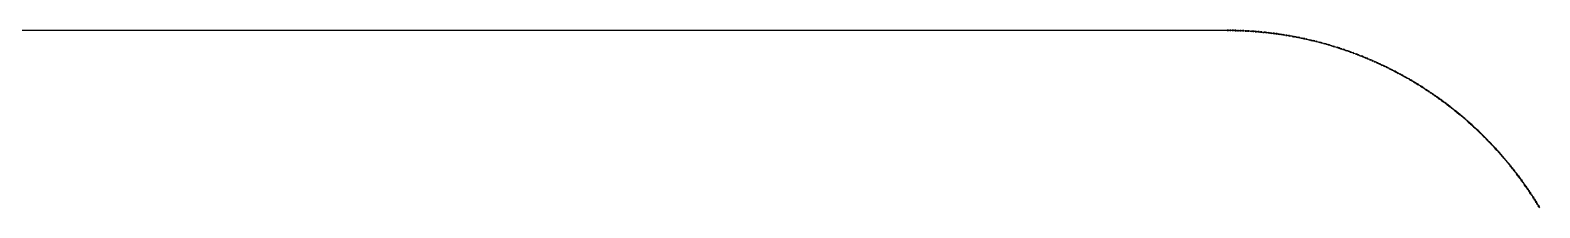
# Model space of a CAD drawing. Header units: metres. Extents: x 2 to 41.4, y 0.9 to 39.
# Drawn here: x 36.401 to 39.719, y 22.04 to 22.43 of the extents above; entities that cross this region are included whole.
import ezdxf

# ---------------------------------------------------------------- set-up
doc = ezdxf.new("R2010")
doc.units = ezdxf.units.M
doc.layers.add('BSA_MATERIAL_SECTION', color=7, linetype='Continuous')

msp = doc.modelspace()

# ---------------------------------------------------------------- linework, layer by layer
at = {"layer": 'BSA_MATERIAL_SECTION'}
for p, q in [((36.2699, 22.4297), (39.0316, 22.4297)), ((39.0316, 22.4289), (36.2699, 22.4289)), ((39.0345, 22.4297), (39.0316, 22.4297)), ((39.0316, 22.4293), (39.0316, 22.4297)), ((39.0316, 22.4293), (39.0316, 22.4297)), ((39.0316, 22.4293), (39.0316, 22.4289)), ((39.0316, 22.4293), (39.0316, 22.4289)), ((39.0316, 22.4289), (39.0345, 22.4289)), ((39.0345, 22.4297), (39.0373, 22.4297)), ((39.0373, 22.4289), (39.0345, 22.4289)), ((39.0401, 22.4297), (39.0373, 22.4297)), ((39.0373, 22.4289), (39.0401, 22.4289)), ((39.0401, 22.4297), (39.0429, 22.4296)), ((39.0429, 22.4288), (39.0401, 22.4289)), ((39.0457, 22.4296), (39.0429, 22.4296)), ((39.0429, 22.4288), (39.0457, 22.4288)), ((39.0457, 22.4296), (39.0486, 22.4295)), ((39.0485, 22.4287), (39.0457, 22.4288)), ((39.0485, 22.4287), (39.0514, 22.4287)), ((39.0514, 22.4295), (39.0486, 22.4295)), ((39.0514, 22.4295), (39.0542, 22.4294)), ((39.0542, 22.4286), (39.0514, 22.4287)), ((39.057, 22.4293), (39.0542, 22.4294)), ((39.0542, 22.4286), (39.057, 22.4285)), ((39.057, 22.4293), (39.0598, 22.4292)), ((39.0598, 22.4284), (39.057, 22.4285)), ((39.0626, 22.4291), (39.0598, 22.4292)), ((39.0598, 22.4284), (39.0626, 22.4283)), ((39.0626, 22.4291), (39.0655, 22.429)), ((39.0654, 22.4282), (39.0626, 22.4283)), ((39.0654, 22.4282), (39.0682, 22.4281)), ((39.0683, 22.4289), (39.0655, 22.429)), ((39.0711, 22.4279), (39.0682, 22.4281)), ((39.0683, 22.4289), (39.0711, 22.4287)), ((39.0739, 22.4286), (39.0711, 22.4287)), ((39.0711, 22.4279), (39.0739, 22.4278)), ((39.0739, 22.4286), (39.0767, 22.4284)), ((39.0767, 22.4276), (39.0739, 22.4278)), ((39.0796, 22.4283), (39.0767, 22.4284)), ((39.0767, 22.4276), (39.0795, 22.4275)), ((39.0823, 22.4273), (39.0795, 22.4275)), ((39.0796, 22.4283), (39.0824, 22.4281)), ((39.0823, 22.4273), (39.0851, 22.4271)), ((39.0824, 22.4281), (39.0852, 22.4279)), ((39.0879, 22.4269), (39.0851, 22.4271)), ((39.088, 22.4277), (39.0852, 22.4279)), ((39.0879, 22.4269), (39.0907, 22.4267)), ((39.0908, 22.4275), (39.088, 22.4277)), ((39.0936, 22.4265), (39.0907, 22.4267)), ((39.0908, 22.4275), (39.0936, 22.4273)), ((39.0964, 22.4271), (39.0936, 22.4273)), ((39.0936, 22.4265), (39.0964, 22.4263)), ((39.0964, 22.4271), (39.0992, 22.4268)), ((39.0992, 22.4261), (39.0964, 22.4263)), ((39.1021, 22.4266), (39.0992, 22.4268)), ((39.0992, 22.4261), (39.102, 22.4258)), ((39.1048, 22.4256), (39.102, 22.4258)), ((39.1021, 22.4266), (39.1049, 22.4264)), ((39.1048, 22.4256), (39.1076, 22.4253)), ((39.1077, 22.4261), (39.1049, 22.4264)), ((39.1104, 22.425), (39.1076, 22.4253)), ((39.1077, 22.4261), (39.1105, 22.4258)), ((39.1104, 22.425), (39.1132, 22.4247)), ((39.1105, 22.4258), (39.1133, 22.4255)), ((39.116, 22.4244), (39.1132, 22.4247)), ((39.1161, 22.4252), (39.1133, 22.4255)), ((39.116, 22.4244), (39.1188, 22.4241)), ((39.1189, 22.4249), (39.1161, 22.4252)), ((39.1216, 22.4238), (39.1188, 22.4241)), ((39.1189, 22.4249), (39.1217, 22.4246)), ((39.1216, 22.4238), (39.1244, 22.4235)), ((39.1245, 22.4243), (39.1217, 22.4246)), ((39.1272, 22.4232), (39.1244, 22.4235)), ((39.1245, 22.4243), (39.1273, 22.424)), ((39.1272, 22.4232), (39.13, 22.4228)), ((39.1301, 22.4236), (39.1273, 22.424)), ((39.1328, 22.4225), (39.13, 22.4228)), ((39.1301, 22.4236), (39.1329, 22.4233)), ((39.1328, 22.4225), (39.1356, 22.4221)), ((39.1357, 22.4229), (39.1329, 22.4233)), ((39.1384, 22.4218), (39.1356, 22.4221)), ((39.1357, 22.4229), (39.1385, 22.4225)), ((39.1384, 22.4218), (39.1412, 22.4214)), ((39.1413, 22.4222), (39.1385, 22.4225)), ((39.144, 22.421), (39.1412, 22.4214)), ((39.1413, 22.4222), (39.1441, 22.4218)), ((39.144, 22.421), (39.1468, 22.4206)), ((39.1469, 22.4214), (39.1441, 22.4218)), ((39.1495, 22.4202), (39.1468, 22.4206)), ((39.1469, 22.4214), (39.1497, 22.421)), ((39.1495, 22.4202), (39.1523, 22.4197)), ((39.1524, 22.4205), (39.1497, 22.421)), ((39.1551, 22.4193), (39.1523, 22.4197)), ((39.1524, 22.4205), (39.1552, 22.4201)), ((39.1551, 22.4193), (39.1579, 22.4189)), ((39.158, 22.4197), (39.1552, 22.4201)), ((39.1607, 22.4184), (39.1579, 22.4189)), ((39.158, 22.4197), (39.1608, 22.4192)), ((39.1607, 22.4184), (39.1635, 22.418)), ((39.1636, 22.4188), (39.1608, 22.4192)), ((39.1662, 22.4175), (39.1635, 22.418)), ((39.1636, 22.4188), (39.1664, 22.4183)), ((39.1662, 22.4175), (39.169, 22.417)), ((39.1691, 22.4178), (39.1664, 22.4183)), ((39.1718, 22.4165), (39.169, 22.417)), ((39.1691, 22.4178), (39.1719, 22.4173)), ((39.1746, 22.416), (39.1718, 22.4165)), ((39.1747, 22.4168), (39.1719, 22.4173)), ((39.1746, 22.416), (39.1773, 22.4155)), ((39.1747, 22.4168), (39.1775, 22.4163)), ((39.1773, 22.4155), (39.1801, 22.415)), ((39.1775, 22.4163), (39.1802, 22.4158)), ((39.1829, 22.4145), (39.1801, 22.415)), ((39.183, 22.4153), (39.1802, 22.4158)), ((39.1829, 22.4145), (39.1856, 22.4139)), ((39.1858, 22.4147), (39.183, 22.4153)), ((39.1884, 22.4134), (39.1856, 22.4139)), ((39.1858, 22.4147), (39.1886, 22.4142)), ((39.1884, 22.4134), (39.1912, 22.4128)), ((39.1913, 22.4136), (39.1886, 22.4142)), ((39.1939, 22.4123), (39.1912, 22.4128)), ((39.1913, 22.4136), (39.1941, 22.4131)), ((39.1939, 22.4123), (39.1967, 22.4117)), ((39.1941, 22.4131), (39.1968, 22.4125)), ((39.1994, 22.4111), (39.1967, 22.4117)), ((39.1996, 22.4119), (39.1968, 22.4125)), ((39.1994, 22.4111), (39.2022, 22.4105)), ((39.2024, 22.4113), (39.1996, 22.4119)), ((39.2049, 22.4099), (39.2022, 22.4105)), ((39.2024, 22.4113), (39.2051, 22.4107)), ((39.2049, 22.4099), (39.2077, 22.4093)), ((39.2079, 22.4101), (39.2051, 22.4107)), ((39.2104, 22.4087), (39.2077, 22.4093)), ((39.2079, 22.4101), (39.2106, 22.4094)), ((39.2104, 22.4087), (39.2132, 22.408)), ((39.2106, 22.4094), (39.2134, 22.4088)), ((39.2159, 22.4074), (39.2132, 22.408)), ((39.2161, 22.4082), (39.2134, 22.4088)), ((39.2159, 22.4074), (39.2187, 22.4067)), ((39.2188, 22.4075), (39.2161, 22.4082)), ((39.2214, 22.4061), (39.2187, 22.4067)), ((39.2188, 22.4075), (39.2216, 22.4069)), ((39.2214, 22.4061), (39.2241, 22.4054)), ((39.2243, 22.4062), (39.2216, 22.4069)), ((39.2269, 22.4047), (39.2241, 22.4054)), ((39.2243, 22.4062), (39.2271, 22.4055)), ((39.2269, 22.4047), (39.2296, 22.404)), ((39.2298, 22.4048), (39.2271, 22.4055)), ((39.2323, 22.4033), (39.2296, 22.404)), ((39.2298, 22.4048), (39.2325, 22.4041)), ((39.2323, 22.4033), (39.2351, 22.4026)), ((39.2325, 22.4041), (39.2353, 22.4034)), ((39.2378, 22.4019), (39.2351, 22.4026)), ((39.238, 22.4027), (39.2353, 22.4034)), ((39.2378, 22.4019), (39.2405, 22.4012)), ((39.2407, 22.4019), (39.238, 22.4027)), ((39.2432, 22.4004), (39.2405, 22.4012)), ((39.2407, 22.4019), (39.2434, 22.4012)), ((39.2432, 22.4004), (39.2459, 22.3997)), ((39.2434, 22.4012), (39.2461, 22.4004)), ((39.2487, 22.3989), (39.2459, 22.3997)), ((39.2489, 22.3997), (39.2461, 22.4004)), ((39.2487, 22.3989), (39.2514, 22.3981)), ((39.2516, 22.3989), (39.2489, 22.3997)), ((39.2516, 22.3989), (39.2543, 22.3981)), ((39.2541, 22.3974), (39.2514, 22.3981)), ((39.2541, 22.3974), (39.2568, 22.3966)), ((39.257, 22.3973), (39.2543, 22.3981)), ((39.2595, 22.3958), (39.2568, 22.3966)), ((39.257, 22.3973), (39.2597, 22.3965)), ((39.2595, 22.3958), (39.2622, 22.395)), ((39.2624, 22.3957), (39.2597, 22.3965)), ((39.2649, 22.3942), (39.2622, 22.395)), ((39.2624, 22.3957), (39.2651, 22.3949)), ((39.2649, 22.3942), (39.2676, 22.3933)), ((39.2678, 22.3941), (39.2651, 22.3949)), ((39.2703, 22.3925), (39.2676, 22.3933)), ((39.2678, 22.3941), (39.2705, 22.3933)), ((39.2729, 22.3916), (39.2703, 22.3925)), ((39.2705, 22.3933), (39.2732, 22.3924)), ((39.2729, 22.3916), (39.2756, 22.3908)), ((39.2759, 22.3916), (39.2732, 22.3924)), ((39.2756, 22.3908), (39.2783, 22.3899)), ((39.2786, 22.3907), (39.2759, 22.3916)), ((39.281, 22.3891), (39.2783, 22.3899)), ((39.2786, 22.3907), (39.2812, 22.3898)), ((39.281, 22.3891), (39.2837, 22.3882)), ((39.2839, 22.3889), (39.2812, 22.3898)), ((39.2863, 22.3873), (39.2837, 22.3882)), ((39.2839, 22.3889), (39.2866, 22.388)), ((39.2863, 22.3873), (39.289, 22.3864)), ((39.2893, 22.3871), (39.2866, 22.388)), ((39.2917, 22.3855), (39.289, 22.3864)), ((39.2893, 22.3871), (39.2919, 22.3862)), ((39.2917, 22.3855), (39.2943, 22.3845)), ((39.2919, 22.3862), (39.2946, 22.3853)), ((39.297, 22.3836), (39.2943, 22.3845)), ((39.2973, 22.3844), (39.2946, 22.3853)), ((39.297, 22.3836), (39.2997, 22.3827)), ((39.2999, 22.3834), (39.2973, 22.3844)), ((39.3023, 22.3817), (39.2997, 22.3827)), ((39.2999, 22.3834), (39.3026, 22.3825)), ((39.3023, 22.3817), (39.305, 22.3808)), ((39.3052, 22.3815), (39.3026, 22.3825)), ((39.3076, 22.3798), (39.305, 22.3808)), ((39.3052, 22.3815), (39.3079, 22.3806)), ((39.3076, 22.3798), (39.3102, 22.3788)), ((39.3105, 22.3796), (39.3079, 22.3806)), ((39.3129, 22.3778), (39.3102, 22.3788)), ((39.3105, 22.3796), (39.3132, 22.3786)), ((39.3129, 22.3778), (39.3155, 22.3768)), ((39.3132, 22.3786), (39.3158, 22.3776)), ((39.3182, 22.3758), (39.3155, 22.3768)), ((39.3184, 22.3766), (39.3158, 22.3776)), ((39.3182, 22.3758), (39.3208, 22.3748)), ((39.3211, 22.3756), (39.3184, 22.3766)), ((39.3234, 22.3738), (39.3208, 22.3748)), ((39.3211, 22.3756), (39.3237, 22.3745)), ((39.3234, 22.3738), (39.326, 22.3728)), ((39.3237, 22.3745), (39.3263, 22.3735)), ((39.3286, 22.3717), (39.326, 22.3728)), ((39.3289, 22.3725), (39.3263, 22.3735)), ((39.3286, 22.3717), (39.3313, 22.3707)), ((39.3316, 22.3714), (39.3289, 22.3725)), ((39.3339, 22.3696), (39.3313, 22.3707)), ((39.3316, 22.3714), (39.3342, 22.3704)), ((39.3339, 22.3696), (39.3365, 22.3685)), ((39.3342, 22.3704), (39.3368, 22.3693)), ((39.3391, 22.3675), (39.3365, 22.3685)), ((39.3394, 22.3682), (39.3368, 22.3693)), ((39.3391, 22.3675), (39.3417, 22.3664)), ((39.342, 22.3671), (39.3394, 22.3682)), ((39.3443, 22.3653), (39.3417, 22.3664)), ((39.342, 22.3671), (39.3446, 22.366)), ((39.3443, 22.3653), (39.3469, 22.3642)), ((39.3446, 22.366), (39.3472, 22.3649)), ((39.3495, 22.3631), (39.3469, 22.3642)), ((39.3498, 22.3638), (39.3472, 22.3649)), ((39.3495, 22.3631), (39.352, 22.3619)), ((39.3524, 22.3627), (39.3498, 22.3638)), ((39.3546, 22.3608), (39.352, 22.3619)), ((39.3524, 22.3627), (39.3549, 22.3615)), ((39.3546, 22.3608), (39.3572, 22.3597)), ((39.3549, 22.3615), (39.3575, 22.3604)), ((39.3598, 22.3585), (39.3572, 22.3597)), ((39.3601, 22.3592), (39.3575, 22.3604)), ((39.3598, 22.3585), (39.3623, 22.3574)), ((39.3627, 22.3581), (39.3601, 22.3592)), ((39.3649, 22.3562), (39.3623, 22.3574)), ((39.3627, 22.3581), (39.3652, 22.3569)), ((39.3649, 22.3562), (39.3675, 22.355)), ((39.3678, 22.3557), (39.3652, 22.3569)), ((39.37, 22.3538), (39.3675, 22.355)), ((39.3678, 22.3557), (39.3704, 22.3545)), ((39.37, 22.3538), (39.3726, 22.3526)), ((39.3704, 22.3545), (39.3729, 22.3533)), ((39.3751, 22.3514), (39.3726, 22.3526)), ((39.3755, 22.3521), (39.3729, 22.3533)), ((39.3751, 22.3514), (39.3777, 22.3502)), ((39.378, 22.3509), (39.3755, 22.3521)), ((39.3802, 22.349), (39.3777, 22.3502)), ((39.378, 22.3509), (39.3805, 22.3497)), ((39.3802, 22.349), (39.3827, 22.3477)), ((39.3831, 22.3485), (39.3805, 22.3497)), ((39.3853, 22.3465), (39.3827, 22.3477)), ((39.3831, 22.3485), (39.3856, 22.3472)), ((39.3878, 22.3453), (39.3853, 22.3465)), ((39.3881, 22.346), (39.3856, 22.3472)), ((39.3878, 22.3453), (39.3903, 22.344)), ((39.3881, 22.346), (39.3907, 22.3447)), ((39.3903, 22.344), (39.3928, 22.3427)), ((39.3907, 22.3447), (39.3932, 22.3434)), ((39.3953, 22.3415), (39.3928, 22.3427)), ((39.3957, 22.3422), (39.3932, 22.3434)), ((39.3978, 22.3402), (39.3953, 22.3415)), ((39.3957, 22.3422), (39.3982, 22.3409)), ((39.3978, 22.3402), (39.4003, 22.3389)), ((39.4007, 22.3396), (39.3982, 22.3409)), ((39.4003, 22.3389), (39.4028, 22.3376)), ((39.4032, 22.3383), (39.4007, 22.3396)), ((39.4053, 22.3363), (39.4028, 22.3376)), ((39.4032, 22.3383), (39.4057, 22.337)), ((39.4053, 22.3363), (39.4078, 22.3349)), ((39.4082, 22.3356), (39.4057, 22.337)), ((39.4103, 22.3336), (39.4078, 22.3349)), ((39.4082, 22.3356), (39.4107, 22.3343)), ((39.4103, 22.3336), (39.4128, 22.3323)), ((39.4132, 22.333), (39.4107, 22.3343)), ((39.4153, 22.3309), (39.4128, 22.3323)), ((39.4132, 22.333), (39.4156, 22.3316)), ((39.4153, 22.3309), (39.4177, 22.3296)), ((39.4181, 22.3303), (39.4156, 22.3316)), ((39.4202, 22.3282), (39.4177, 22.3296)), ((39.4181, 22.3303), (39.4206, 22.3289)), ((39.4202, 22.3282), (39.4227, 22.3268)), ((39.4206, 22.3289), (39.423, 22.3275)), ((39.4251, 22.3255), (39.4227, 22.3268)), ((39.4255, 22.3261), (39.423, 22.3275)), ((39.4251, 22.3255), (39.4276, 22.3241)), ((39.428, 22.3248), (39.4255, 22.3261)), ((39.43, 22.3227), (39.4276, 22.3241)), ((39.428, 22.3248), (39.4304, 22.3234)), ((39.4324, 22.3213), (39.43, 22.3227)), ((39.4328, 22.3219), (39.4304, 22.3234)), ((39.4324, 22.3213), (39.4349, 22.3198)), ((39.4328, 22.3219), (39.4353, 22.3205)), ((39.4349, 22.3198), (39.4373, 22.3184)), ((39.4377, 22.3191), (39.4353, 22.3205)), ((39.4397, 22.317), (39.4373, 22.3184)), ((39.4377, 22.3191), (39.4401, 22.3177)), ((39.4422, 22.3155), (39.4397, 22.317)), ((39.4426, 22.3162), (39.4401, 22.3177)), ((39.4422, 22.3155), (39.4446, 22.3141)), ((39.4426, 22.3162), (39.445, 22.3148)), ((39.447, 22.3126), (39.4446, 22.3141)), ((39.4474, 22.3133), (39.445, 22.3148)), ((39.447, 22.3126), (39.4494, 22.3112)), ((39.4474, 22.3133), (39.4498, 22.3118)), ((39.4494, 22.3112), (39.4518, 22.3097)), ((39.4522, 22.3104), (39.4498, 22.3118)), ((39.4542, 22.3082), (39.4518, 22.3097)), ((39.4522, 22.3104), (39.4546, 22.3089)), ((39.4566, 22.3067), (39.4542, 22.3082)), ((39.4546, 22.3089), (39.457, 22.3074)), ((39.4566, 22.3067), (39.459, 22.3052)), ((39.4594, 22.3059), (39.457, 22.3074)), ((39.459, 22.3052), (39.4613, 22.3037)), ((39.4618, 22.3044), (39.4594, 22.3059)), ((39.4637, 22.3022), (39.4613, 22.3037)), ((39.4618, 22.3044), (39.4641, 22.3029)), ((39.4637, 22.3022), (39.4661, 22.3007)), ((39.4665, 22.3013), (39.4641, 22.3029)), ((39.4684, 22.2991), (39.4661, 22.3007)), ((39.4665, 22.3013), (39.4689, 22.2998)), ((39.4684, 22.2991), (39.4708, 22.2976)), ((39.4712, 22.2982), (39.4689, 22.2998)), ((39.4732, 22.296), (39.4708, 22.2976)), ((39.4712, 22.2982), (39.4736, 22.2967)), ((39.4732, 22.296), (39.4755, 22.2945)), ((39.4759, 22.2951), (39.4736, 22.2967)), ((39.4778, 22.2929), (39.4755, 22.2945)), ((39.4759, 22.2951), (39.4783, 22.2936)), ((39.4778, 22.2929), (39.4802, 22.2913)), ((39.4783, 22.2936), (39.4806, 22.292)), ((39.4825, 22.2897), (39.4802, 22.2913)), ((39.483, 22.2904), (39.4806, 22.292)), ((39.4825, 22.2897), (39.4848, 22.2882)), ((39.4853, 22.2888), (39.483, 22.2904)), ((39.4872, 22.2866), (39.4848, 22.2882)), ((39.4853, 22.2888), (39.4876, 22.2872)), ((39.4872, 22.2866), (39.4895, 22.2849)), ((39.4899, 22.2856), (39.4876, 22.2872)), ((39.4918, 22.2833), (39.4895, 22.2849)), ((39.4899, 22.2856), (39.4922, 22.284)), ((39.4918, 22.2833), (39.4941, 22.2817)), ((39.4945, 22.2824), (39.4922, 22.284)), ((39.4964, 22.2801), (39.4941, 22.2817)), ((39.4945, 22.2824), (39.4968, 22.2807)), ((39.4964, 22.2801), (39.4987, 22.2784)), ((39.4991, 22.2791), (39.4968, 22.2807)), ((39.5009, 22.2768), (39.4987, 22.2784)), ((39.4991, 22.2791), (39.5014, 22.2774)), ((39.5032, 22.2751), (39.5009, 22.2768)), ((39.5037, 22.2758), (39.5014, 22.2774)), ((39.5032, 22.2751), (39.5055, 22.2735)), ((39.5037, 22.2758), (39.506, 22.2741)), ((39.5055, 22.2735), (39.5078, 22.2718)), ((39.5082, 22.2724), (39.506, 22.2741)), ((39.51, 22.2701), (39.5078, 22.2718)), ((39.5082, 22.2724), (39.5105, 22.2707)), ((39.51, 22.2701), (39.5123, 22.2684)), ((39.5128, 22.2691), (39.5105, 22.2707)), ((39.5145, 22.2667), (39.5123, 22.2684)), ((39.5128, 22.2691), (39.515, 22.2674)), ((39.5145, 22.2667), (39.5168, 22.265)), ((39.5173, 22.2656), (39.515, 22.2674)), ((39.519, 22.2633), (39.5168, 22.265)), ((39.5173, 22.2656), (39.5195, 22.2639)), ((39.519, 22.2633), (39.5212, 22.2616)), ((39.5217, 22.2622), (39.5195, 22.2639)), ((39.5235, 22.2599), (39.5212, 22.2616)), ((39.5217, 22.2622), (39.524, 22.2605)), ((39.5235, 22.2599), (39.5257, 22.2581)), ((39.5262, 22.2587), (39.524, 22.2605)), ((39.5279, 22.2564), (39.5257, 22.2581)), ((39.5262, 22.2587), (39.5284, 22.257)), ((39.5301, 22.2546), (39.5279, 22.2564)), ((39.5306, 22.2552), (39.5284, 22.257)), ((39.5301, 22.2546), (39.5323, 22.2529)), ((39.5306, 22.2552), (39.5328, 22.2535)), ((39.5323, 22.2529), (39.5345, 22.2511)), ((39.535, 22.2517), (39.5328, 22.2535)), ((39.5367, 22.2493), (39.5345, 22.2511)), ((39.535, 22.2517), (39.5372, 22.2499)), ((39.5367, 22.2493), (39.5389, 22.2475)), ((39.5394, 22.2482), (39.5372, 22.2499)), ((39.5411, 22.2457), (39.5389, 22.2475)), ((39.5394, 22.2482), (39.5416, 22.2464)), ((39.5411, 22.2457), (39.5432, 22.2439)), ((39.5437, 22.2446), (39.5416, 22.2464)), ((39.5454, 22.2421), (39.5432, 22.2439)), ((39.5437, 22.2446), (39.5459, 22.2428)), ((39.5454, 22.2421), (39.5475, 22.2403)), ((39.5481, 22.2409), (39.5459, 22.2428)), ((39.5497, 22.2385), (39.5475, 22.2403)), ((39.5481, 22.2409), (39.5502, 22.2391)), ((39.5497, 22.2385), (39.5518, 22.2367)), ((39.5524, 22.2373), (39.5502, 22.2391)), ((39.554, 22.2348), (39.5518, 22.2367)), ((39.5524, 22.2373), (39.5545, 22.2355)), ((39.554, 22.2348), (39.5561, 22.233)), ((39.5566, 22.2336), (39.5545, 22.2355)), ((39.5582, 22.2312), (39.5561, 22.233)), ((39.5566, 22.2336), (39.5588, 22.2318)), ((39.5582, 22.2312), (39.5603, 22.2293)), ((39.5609, 22.2299), (39.5588, 22.2318)), ((39.5625, 22.2274), (39.5603, 22.2293)), ((39.5609, 22.2299), (39.563, 22.228)), ((39.5625, 22.2274), (39.5646, 22.2256)), ((39.5651, 22.2261), (39.563, 22.228)), ((39.5667, 22.2237), (39.5646, 22.2256)), ((39.5651, 22.2261), (39.5672, 22.2243)), ((39.5667, 22.2237), (39.5687, 22.2218)), ((39.5693, 22.2224), (39.5672, 22.2243)), ((39.5708, 22.2199), (39.5687, 22.2218)), ((39.5693, 22.2224), (39.5714, 22.2205)), ((39.5708, 22.2199), (39.5729, 22.218)), ((39.5735, 22.2186), (39.5714, 22.2205)), ((39.575, 22.2161), (39.5729, 22.218)), ((39.5735, 22.2186), (39.5755, 22.2167)), ((39.575, 22.2161), (39.577, 22.2142)), ((39.5776, 22.2147), (39.5755, 22.2167)), ((39.5791, 22.2122), (39.577, 22.2142)), ((39.5776, 22.2147), (39.5797, 22.2128)), ((39.5791, 22.2122), (39.5812, 22.2103)), ((39.5817, 22.2109), (39.5797, 22.2128)), ((39.5832, 22.2084), (39.5812, 22.2103)), ((39.5817, 22.2109), (39.5838, 22.2089)), ((39.5832, 22.2084), (39.5852, 22.2064)), ((39.5858, 22.207), (39.5838, 22.2089)), ((39.5873, 22.2045), (39.5852, 22.2064)), ((39.5858, 22.207), (39.5878, 22.205)), ((39.5873, 22.2045), (39.5893, 22.2025)), ((39.5898, 22.2031), (39.5878, 22.205)), ((39.5913, 22.2005), (39.5893, 22.2025)), ((39.5898, 22.2031), (39.5919, 22.2011)), ((39.5913, 22.2005), (39.5933, 22.1986)), ((39.5939, 22.1991), (39.5919, 22.2011)), ((39.5953, 22.1966), (39.5933, 22.1986)), ((39.5939, 22.1991), (39.5959, 22.1971)), ((39.5953, 22.1966), (39.5973, 22.1946)), ((39.5979, 22.1952), (39.5959, 22.1971)), ((39.5993, 22.1926), (39.5973, 22.1946)), ((39.5979, 22.1952), (39.5999, 22.1932)), ((39.5993, 22.1926), (39.6013, 22.1906)), ((39.6019, 22.1912), (39.5999, 22.1932)), ((39.6033, 22.1886), (39.6013, 22.1906)), ((39.6019, 22.1912), (39.6038, 22.1891)), ((39.6033, 22.1886), (39.6052, 22.1866)), ((39.6058, 22.1871), (39.6038, 22.1891)), ((39.6072, 22.1845), (39.6052, 22.1866)), ((39.6058, 22.1871), (39.6078, 22.1851)), ((39.6072, 22.1845), (39.6091, 22.1825)), ((39.6097, 22.1831), (39.6078, 22.1851)), ((39.6111, 22.1805), (39.6091, 22.1825)), ((39.6097, 22.1831), (39.6117, 22.181)), ((39.6111, 22.1805), (39.613, 22.1784)), ((39.6136, 22.179), (39.6117, 22.181)), ((39.615, 22.1764), (39.613, 22.1784)), ((39.6136, 22.179), (39.6155, 22.1769)), ((39.6169, 22.1743), (39.615, 22.1764)), ((39.6175, 22.1749), (39.6155, 22.1769)), ((39.6169, 22.1743), (39.6188, 22.1723)), ((39.6175, 22.1749), (39.6194, 22.1728)), ((39.6188, 22.1723), (39.6207, 22.1702)), ((39.6213, 22.1707), (39.6194, 22.1728)), ((39.6226, 22.1681), (39.6207, 22.1702)), ((39.6213, 22.1707), (39.6232, 22.1686)), ((39.6226, 22.1681), (39.6245, 22.166)), ((39.6251, 22.1666), (39.6232, 22.1686)), ((39.6251, 22.1666), (39.627, 22.1645)), ((39.6264, 22.1639), (39.6245, 22.166)), ((39.6264, 22.1639), (39.6283, 22.1618)), ((39.6289, 22.1624), (39.627, 22.1645)), ((39.6302, 22.1597), (39.6283, 22.1618)), ((39.6289, 22.1624), (39.6308, 22.1603)), ((39.6302, 22.1597), (39.632, 22.1576)), ((39.6326, 22.1581), (39.6308, 22.1603)), ((39.6339, 22.1555), (39.632, 22.1576)), ((39.6326, 22.1581), (39.6345, 22.156)), ((39.6339, 22.1555), (39.6357, 22.1534)), ((39.6363, 22.1539), (39.6345, 22.156)), ((39.6376, 22.1512), (39.6357, 22.1534)), ((39.6363, 22.1539), (39.6382, 22.1518)), ((39.6376, 22.1512), (39.6394, 22.1491)), ((39.64, 22.1496), (39.6382, 22.1518)), ((39.6412, 22.147), (39.6394, 22.1491)), ((39.64, 22.1496), (39.6418, 22.1475)), ((39.6412, 22.147), (39.6431, 22.1448)), ((39.6437, 22.1453), (39.6418, 22.1475)), ((39.6449, 22.1427), (39.6431, 22.1448)), ((39.6437, 22.1453), (39.6455, 22.1432)), ((39.6449, 22.1427), (39.6467, 22.1405)), ((39.6473, 22.141), (39.6455, 22.1432)), ((39.6485, 22.1383), (39.6467, 22.1405)), ((39.6473, 22.141), (39.6491, 22.1388)), ((39.6485, 22.1383), (39.6503, 22.1361)), ((39.6509, 22.1367), (39.6491, 22.1388)), ((39.652, 22.134), (39.6503, 22.1361)), ((39.6509, 22.1367), (39.6527, 22.1345)), ((39.652, 22.134), (39.6538, 22.1318)), ((39.6544, 22.1323), (39.6527, 22.1345)), ((39.6556, 22.1296), (39.6538, 22.1318)), ((39.6544, 22.1323), (39.6562, 22.1301)), ((39.6556, 22.1296), (39.6573, 22.1274)), ((39.658, 22.1279), (39.6562, 22.1301)), ((39.6591, 22.1252), (39.6573, 22.1274)), ((39.658, 22.1279), (39.6597, 22.1257)), ((39.6591, 22.1252), (39.6608, 22.123)), ((39.6615, 22.1235), (39.6597, 22.1257)), ((39.6626, 22.1207), (39.6608, 22.123)), ((39.6615, 22.1235), (39.6632, 22.1212)), ((39.6626, 22.1207), (39.6643, 22.1185)), ((39.6649, 22.119), (39.6632, 22.1212)), ((39.666, 22.1163), (39.6643, 22.1185)), ((39.6649, 22.119), (39.6667, 22.1168)), ((39.666, 22.1163), (39.6677, 22.114)), ((39.6684, 22.1145), (39.6667, 22.1168)), ((39.6694, 22.1118), (39.6677, 22.114)), ((39.6684, 22.1145), (39.6701, 22.1123)), ((39.6694, 22.1118), (39.6711, 22.1096)), ((39.6718, 22.11), (39.6701, 22.1123)), ((39.6728, 22.1073), (39.6711, 22.1096)), ((39.6718, 22.11), (39.6735, 22.1078)), ((39.6728, 22.1073), (39.6745, 22.105)), ((39.6752, 22.1055), (39.6735, 22.1078)), ((39.6762, 22.1028), (39.6745, 22.105)), ((39.6752, 22.1055), (39.6768, 22.1032)), ((39.6762, 22.1028), (39.6778, 22.1005)), ((39.6785, 22.101), (39.6768, 22.1032)), ((39.6795, 22.0982), (39.6778, 22.1005)), ((39.6785, 22.101), (39.6802, 22.0987)), ((39.6795, 22.0982), (39.6812, 22.0959)), ((39.6818, 22.0964), (39.6802, 22.0987)), ((39.6828, 22.0936), (39.6812, 22.0959)), ((39.6818, 22.0964), (39.6834, 22.0941)), ((39.6828, 22.0936), (39.6844, 22.0913)), ((39.6834, 22.0941), (39.6851, 22.0918)), ((39.6861, 22.089), (39.6844, 22.0913)), ((39.6867, 22.0895), (39.6851, 22.0918)), ((39.6877, 22.0867), (39.6861, 22.089)), ((39.6883, 22.0872), (39.6867, 22.0895)), ((39.6877, 22.0867), (39.6893, 22.0844)), ((39.6883, 22.0872), (39.6899, 22.0849)), ((39.6893, 22.0844), (39.6909, 22.0821)), ((39.6915, 22.0826), (39.6899, 22.0849)), ((39.6925, 22.0798), (39.6909, 22.0821)), ((39.6915, 22.0826), (39.6931, 22.0802)), ((39.6925, 22.0798), (39.6941, 22.0775)), ((39.6947, 22.0779), (39.6931, 22.0802)), ((39.6956, 22.0751), (39.6941, 22.0775)), ((39.6947, 22.0779), (39.6963, 22.0756)), ((39.6956, 22.0751), (39.6972, 22.0728)), ((39.6979, 22.0732), (39.6963, 22.0756)), ((39.6988, 22.0704), (39.6972, 22.0728)), ((39.6979, 22.0732), (39.6994, 22.0709)), ((39.6988, 22.0704), (39.7003, 22.0681)), ((39.701, 22.0685), (39.6994, 22.0709)), ((39.7019, 22.0657), (39.7003, 22.0681)), ((39.701, 22.0685), (39.7025, 22.0662)), ((39.7019, 22.0657), (39.7034, 22.0634)), ((39.7041, 22.0638), (39.7025, 22.0662)), ((39.7049, 22.061), (39.7034, 22.0634)), ((39.7041, 22.0638), (39.7056, 22.0614)), ((39.7049, 22.061), (39.7064, 22.0586)), ((39.7071, 22.059), (39.7056, 22.0614)), ((39.7079, 22.0562), (39.7064, 22.0586)), ((39.7071, 22.059), (39.7086, 22.0567)), ((39.7079, 22.0562), (39.7094, 22.0538)), ((39.7101, 22.0543), (39.7086, 22.0567)), ((39.7109, 22.0515), (39.7094, 22.0538)), ((39.7101, 22.0543), (39.7116, 22.0519)), ((39.7109, 22.0515), (39.7124, 22.0491)), ((39.7116, 22.0519), (39.7131, 22.0495)), ((39.7139, 22.0467), (39.7124, 22.0491)), ((39.7146, 22.0471), (39.7131, 22.0495)), ((39.7139, 22.0467), (39.7154, 22.0443)), ((39.716, 22.0447), (39.7146, 22.0471)), ((39.7168, 22.0418), (39.7154, 22.0443)), ((39.716, 22.0447), (39.7175, 22.0423)), ((39.7168, 22.0418), (39.7183, 22.0394)), ((39.719, 22.0398), (39.7175, 22.0423))]:
    msp.add_line(p, q, dxfattribs=at)

doc.saveas('drawing.dxf')
